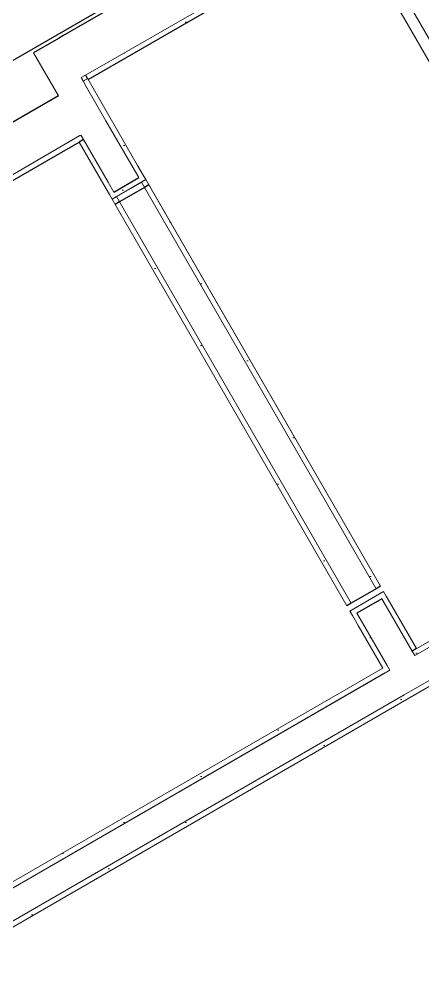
# Model space of a CAD drawing. Header units: inches. Extents: x -1094 to 3113, y -1192 to 2792.
# Drawn here: x 1124.7 to 1173.7, y 478.2 to 595.3 of the extents above; entities that cross this region are included whole.
import ezdxf

# ---------------------------------------------------------------- set-up
doc = ezdxf.new("R2010")
doc.units = ezdxf.units.IN
doc.header["$MEASUREMENT"] = 0
doc.linetypes.add('Wipeout_Contour', pattern=[39.370079, 0, -39.370079])
for name, color, linetype in [('A - WALLS - EXTERIOR.3D', 7, 'Continuous'), ('New_A - WALLS - INTERIOR.3D', 7, 'Continuous'), ('New_Cut Fills', 7, 'Continuous'), ('New_Windows', 7, 'Continuous')]:
    doc.layers.add(name, color=color, linetype=linetype)
for name, color, linetype, lineweight in [('A - WALLS - EXTERIOR.3D_Pen_No__121', 7, 'Continuous', 25), ('New_A - WALLS - INTERIOR.3D_Pen_No__143', 7, 'Continuous', 18), ('New_A - WALLS - INTERIOR.3D_Pen_No__144', 7, 'Continuous', 25), ('New_Cut Fills_Pen_No__131', 8, 'Continuous', 9), ('New_Skin Separator Lines_Pen_No__143', 7, 'Continuous', 18), ('New_Skin Separator Lines_Pen_No__144', 7, 'Continuous', 25), ('New_Skin Separator Lines_Pen_No__2', 7, 'Continuous', 9), ('New_Windows_Pen_No__144', 7, 'Continuous', 25), ('New_Windows_Pen_No__2', 7, 'Continuous', 9), ('New_Windows_Pen_No__3', 7, 'Continuous', 18), ('New_Windows_Pen_No__8', 7, 'Continuous', 18)]:
    doc.layers.add(name, color=color, linetype=linetype, lineweight=lineweight)
pattern_1 = [(45, (0, 0), (-1.8707707, 1.8707707), [0, -2.645669])]

# ---------------------------------------------------------------- blocks, each defined once
blk = doc.blocks.new('Wall_14', base_point=(913.61, 474.25))
at = {"layer": 'A - WALLS - EXTERIOR.3D_Pen_No__121', "color": 7, "linetype": 'Continuous', "lineweight": 25, "flags": 128}
blk.add_lwpolyline([(1120.3, 588.25), (1161.76, 612.18)], dxfattribs=at)
blk = doc.blocks.new('W Awning 1 26[14]')
at = {"layer": 'New_Windows_Pen_No__144', "color": 7, "linetype": 'Continuous', "lineweight": 25}
for p, q in [((1168.83, 609.19), (1168.4, 608.94)), ((1168.4, 608.94), (1166.01, 607.57)), ((1164.82, 606.88), (1165.14, 606.34)), ((1166.33, 607.03), (1165.14, 606.34)), ((1208.9, 538.79), (1206.51, 537.42)), ((1209.33, 539.04), (1208.9, 538.79)), ((1206.2, 537.96), (1205.01, 537.27)), ((1205.32, 536.73), (1205.01, 537.27))]:
    blk.add_line(p, q, dxfattribs=at)
at = {"layer": 'New_Windows_Pen_No__2', "color": 7, "linetype": 'Continuous', "lineweight": 9}
for p, q in [((1169.26, 609.44), (1209.76, 539.29)), ((1165.14, 606.34), (1205.01, 537.27))]:
    blk.add_line(p, q, dxfattribs=at)
at = {"layer": 'New_Windows_Pen_No__3', "color": 7, "linetype": 'Continuous', "lineweight": 18}
for p, q in [((1166.01, 607.57), (1168.83, 609.19)), ((1168.83, 609.19), (1169.08, 608.76)), ((1166.26, 607.13), (1169.08, 608.76)), ((1169.08, 608.76), (1166.26, 607.13)), ((1169.2, 608.54), (1167.91, 607.79)), ((1167.91, 607.79), (1169.2, 608.54)), ((1169.08, 608.76), (1169.2, 608.54)), ((1169.2, 608.54), (1189.08, 574.12)), ((1169.2, 608.54), (1170.27, 606.7)), ((1166.26, 607.13), (1166.01, 607.57)), ((1167.45, 605.08), (1166.26, 607.13)), ((1167.91, 607.79), (1168.97, 605.95)), ((1168.97, 605.95), (1167.91, 607.79)), ((1170.27, 606.7), (1168.97, 605.95)), ((1170.27, 606.7), (1207.89, 541.53)), ((1168.97, 605.95), (1167.45, 605.08)), ((1206.59, 540.78), (1168.97, 605.95)), ((1186.26, 572.49), (1167.45, 605.08)), ((1189.08, 574.12), (1208.95, 539.69)), ((1205.08, 539.91), (1186.26, 572.49)), ((1206.59, 540.78), (1207.89, 541.53)), ((1207.89, 541.53), (1208.95, 539.69)), ((1205.08, 539.91), (1206.59, 540.78)), ((1206.59, 540.78), (1207.66, 538.94)), ((1207.66, 538.94), (1206.59, 540.78)), ((1206.26, 537.85), (1205.08, 539.91)), ((1209.08, 539.48), (1206.26, 537.85)), ((1206.26, 537.85), (1209.08, 539.48)), ((1209.33, 539.04), (1206.51, 537.42)), ((1207.66, 538.94), (1208.95, 539.69)), ((1208.95, 539.69), (1207.66, 538.94)), ((1208.95, 539.69), (1209.08, 539.48)), ((1209.08, 539.48), (1209.33, 539.04)), ((1206.51, 537.42), (1206.26, 537.85))]:
    blk.add_line(p, q, dxfattribs=at)
at = {"layer": 'New_Windows_Pen_No__8', "color": 7, "linetype": 'Continuous', "lineweight": 18}
blk.add_line((1169.62, 606.33), (1207.24, 541.16), dxfattribs=at)
blk = doc.blocks.new('Wall_15', base_point=(1163.45, 618.5))
at = {"layer": 'New_Windows', "color": 7, "linetype": 'Continuous', "lineweight": 18}
blk.add_blockref('W Awning 1 26[14]', (0, 0), dxfattribs=at)
blk = doc.blocks.new('Wall_86', base_point=(1211.08, 536.01))
at = {"color": 254, "linetype": 'Wipeout_Contour', "lineweight": 0, "ltscale": 5279.689951}
blk.add_wipeout([(1205.32, 536.73), (1207.07, 533.7), (1207.62, 534.01), (1205.87, 537.04)], dxfattribs=at).dxf.layer = 'New_Cut Fills'
at = {"color": 254, "linetype": 'Wipeout_Contour', "lineweight": 0, "ltscale": 3631.849604}
blk.add_wipeout([(1111.81, 478.7), (1111.9, 478.54), (1112.04, 478.83)], dxfattribs=at).dxf.layer = 'New_Cut Fills'
at = {"layer": 'New_Cut Fills_Pen_No__131', "linetype": 'Continuous', "lineweight": 9}
h = blk.add_hatch(dxfattribs=at)
h.set_pattern_fill('Gypsum_Board', color=8, style=0, pattern_type=2)
h.set_pattern_definition(pattern_1)
h.paths.add_polyline_path([(1111.81, 478.7), (1111.9, 478.54), (1112.04, 478.83)])
at = {"color": 254, "linetype": 'Wipeout_Contour', "lineweight": 0, "ltscale": 6271.743072}
blk.add_wipeout([(1112.12, 478.16), (1207.39, 533.16), (1207.07, 533.7), (1112.04, 478.83), (1111.9, 478.54)], dxfattribs=at).dxf.layer = 'New_Cut Fills'
at = {"layer": 'New_Cut Fills_Pen_No__131', "linetype": 'Continuous', "lineweight": 9}
h = blk.add_hatch(dxfattribs=at)
h.set_pattern_fill('Gypsum_Board', color=8, style=0, pattern_type=2)
h.set_pattern_definition(pattern_1)
h.paths.add_polyline_path([(1112.12, 478.16), (1207.39, 533.16), (1207.07, 533.7), (1112.04, 478.83), (1111.9, 478.54)])
at = {"layer": 'New_Skin Separator Lines_Pen_No__2', "color": 7, "linetype": 'Continuous', "lineweight": 9}
blk.add_line((1111.81, 478.7), (1112.04, 478.83), dxfattribs=at)
at = {"color": 254, "linetype": 'Wipeout_Contour', "lineweight": 0, "ltscale": 5202.748542}
blk.add_wipeout([(1172.74, 517.92), (1205.32, 536.73), (1205.01, 537.27), (1172.43, 518.46)], dxfattribs=at).dxf.layer = 'New_Cut Fills'
at = {"color": 254, "linetype": 'Wipeout_Contour', "lineweight": 0, "ltscale": 4988.024583}
blk.add_wipeout([(1168.85, 516.4), (1115.05, 485.34), (1115.37, 484.79), (1169.17, 515.86)], dxfattribs=at).dxf.layer = 'New_Cut Fills'
at = {"layer": 'New_Cut Fills_Pen_No__131', "linetype": 'Continuous', "lineweight": 9}
h = blk.add_hatch(dxfattribs=at)
h.set_pattern_fill('Gypsum_Board', color=8, style=0, pattern_type=2)
h.set_pattern_definition(pattern_1)
h.paths.add_polyline_path([(1172.74, 517.92), (1205.32, 536.73), (1205.01, 537.27), (1172.43, 518.46)])
h = blk.add_hatch(dxfattribs=at)
h.set_pattern_fill('Gypsum_Board', color=8, style=0, pattern_type=2)
h.set_pattern_definition(pattern_1)
h.paths.add_polyline_path([(1168.85, 516.4), (1115.05, 485.34), (1115.37, 484.79), (1169.17, 515.86)])
at = {"color": 254, "linetype": 'Wipeout_Contour', "lineweight": 0, "ltscale": 5112.758574}
blk.add_wipeout([(1169.4, 516.71), (1168.85, 516.4), (1169.17, 515.86), (1169.71, 516.17)], dxfattribs=at).dxf.layer = 'New_Cut Fills'
at = {"layer": 'New_Cut Fills_Pen_No__131', "linetype": 'Continuous', "lineweight": 9}
h = blk.add_hatch(dxfattribs=at)
h.set_pattern_fill('Gypsum_Board', color=8, style=0, pattern_type=2)
h.set_pattern_definition(pattern_1)
h.paths.add_polyline_path([(1169.4, 516.71), (1168.85, 516.4), (1169.17, 515.86), (1169.71, 516.17)])
at = {"color": 254, "linetype": 'Wipeout_Contour', "lineweight": 0, "ltscale": 4988.944692}
blk.add_wipeout([(1169.71, 516.17), (1114.82, 484.48), (1116.57, 481.45), (1171.46, 513.14)], dxfattribs=at).dxf.layer = 'New_Cut Fills'
at = {"layer": 'New_A - WALLS - INTERIOR.3D_Pen_No__143', "color": 7, "linetype": 'Continuous', "lineweight": 18, "flags": 128}
blk.add_lwpolyline([(1168.85, 516.4), (1115.05, 485.34)], dxfattribs=at)
at = {"layer": 'New_Skin Separator Lines_Pen_No__2', "color": 7, "linetype": 'Continuous', "lineweight": 9}
for p, q in [((1114.82, 484.48), (1115.37, 484.79)), ((1112.04, 478.83), (1116.57, 481.45))]:
    blk.add_line(p, q, dxfattribs=at)
at = {"color": 254, "linetype": 'Wipeout_Contour', "lineweight": 0, "ltscale": 5121.856979}
blk.add_wipeout([(1172.74, 517.92), (1169.71, 516.17), (1171.46, 513.14), (1174.49, 514.89)], dxfattribs=at).dxf.layer = 'New_Cut Fills'
at = {"layer": 'New_Skin Separator Lines_Pen_No__2', "color": 7, "linetype": 'Continuous', "lineweight": 9}
for p, q in [((1169.4, 516.71), (1169.71, 516.17)), ((1169.71, 516.17), (1115.37, 484.79)), ((1116.57, 481.45), (1171.46, 513.14))]:
    blk.add_line(p, q, dxfattribs=at)
at = {"color": 254, "linetype": 'Wipeout_Contour', "lineweight": 0, "ltscale": 5203.629637}
blk.add_wipeout([(1174.49, 514.89), (1207.07, 533.7), (1205.32, 536.73), (1172.74, 517.92)], dxfattribs=at).dxf.layer = 'New_Cut Fills'
at = {"layer": 'New_A - WALLS - INTERIOR.3D_Pen_No__143', "color": 7, "linetype": 'Continuous', "lineweight": 18, "flags": 128}
for points in [[(1205.01, 537.27), (1172.43, 518.46)], [(1112.12, 478.16), (1207.39, 533.16)]]:
    blk.add_lwpolyline(points, dxfattribs=at)
at = {"layer": 'New_Skin Separator Lines_Pen_No__2', "color": 7, "linetype": 'Continuous', "lineweight": 9}
for p, q in [((1205.32, 536.73), (1172.74, 517.92)), ((1174.49, 514.89), (1207.07, 533.7)), ((1172.74, 517.92), (1172.43, 518.46)), ((1171.46, 513.14), (1174.49, 514.89))]:
    blk.add_line(p, q, dxfattribs=at)
blk = doc.blocks.new('Wall_87', base_point=(1168.77, 609.3))
at = {"color": 254, "linetype": 'Wipeout_Contour', "lineweight": 0, "ltscale": 5254.524721}
blk.add_wipeout([(1162.01, 611.75), (1164.76, 606.99), (1165.3, 607.3), (1162.55, 612.06)], dxfattribs=at).dxf.layer = 'New_Cut Fills'
at = {"color": 254, "linetype": 'Wipeout_Contour', "lineweight": 0, "ltscale": 5104.155833}
blk.add_wipeout([(1129.43, 592.94), (1132.18, 588.18), (1132.72, 588.49), (1129.97, 593.25)], dxfattribs=at).dxf.layer = 'New_Cut Fills'
at = {"color": 254, "linetype": 'Wipeout_Contour', "lineweight": 0, "ltscale": 5179.854359}
blk.add_wipeout([(1133.03, 587.95), (1165.07, 606.45), (1164.76, 606.99), (1132.72, 588.49)], dxfattribs=at).dxf.layer = 'New_Cut Fills'
at = {"layer": 'New_Cut Fills_Pen_No__131', "linetype": 'Continuous', "lineweight": 9}
h = blk.add_hatch(dxfattribs=at)
h.set_pattern_fill('Gypsum_Board', color=8, style=0, pattern_type=2)
h.set_pattern_definition(pattern_1)
h.paths.add_polyline_path([(1133.03, 587.95), (1165.07, 606.45), (1164.76, 606.99), (1132.72, 588.49)])
at = {"color": 254, "linetype": 'Wipeout_Contour', "lineweight": 0, "ltscale": 5179.33658}
blk.add_wipeout([(1132.72, 588.49), (1164.76, 606.99), (1162.01, 611.75), (1129.97, 593.25)], dxfattribs=at).dxf.layer = 'New_Cut Fills'
at = {"layer": 'New_A - WALLS - INTERIOR.3D_Pen_No__144', "color": 7, "linetype": 'Continuous', "lineweight": 25, "flags": 128}
for points in [[(1162.01, 611.75), (1129.97, 593.25)], [(1133.03, 587.95), (1165.07, 606.45)], [(1133.03, 587.95), (1132.72, 588.49)]]:
    blk.add_lwpolyline(points, dxfattribs=at)
at = {"layer": 'New_Skin Separator Lines_Pen_No__144', "color": 7, "linetype": 'Continuous', "lineweight": 25}
for p, q in [((1162.55, 612.06), (1162.01, 611.75)), ((1129.97, 593.25), (1129.43, 592.94))]:
    blk.add_line(p, q, dxfattribs=at)
at = {"layer": 'New_Skin Separator Lines_Pen_No__2', "color": 7, "linetype": 'Continuous', "lineweight": 9}
for p, q in [((1132.72, 588.49), (1164.76, 606.99)), ((1164.76, 606.99), (1165.3, 607.3)), ((1132.18, 588.18), (1132.72, 588.49))]:
    blk.add_line(p, q, dxfattribs=at)
blk = doc.blocks.new('Wall_127', base_point=(1164.48, 523.98))
at = {"color": 254, "linetype": 'Wipeout_Contour', "lineweight": 0, "ltscale": 5116.482344}
blk.add_wipeout([(1168.59, 526.35), (1140.05, 575.79), (1139.51, 575.48), (1168.05, 526.04)], dxfattribs=at).dxf.layer = 'New_Cut Fills'
at = {"layer": 'New_Cut Fills_Pen_No__131', "linetype": 'Continuous', "lineweight": 9}
h = blk.add_hatch(dxfattribs=at)
h.set_pattern_fill('Gypsum_Board', color=8, style=0, pattern_type=2)
h.set_pattern_definition(pattern_1)
h.paths.add_polyline_path([(1168.59, 526.35), (1140.05, 575.79), (1139.51, 575.48), (1168.05, 526.04)])
at = {"color": 254, "linetype": 'Wipeout_Contour', "lineweight": 0, "ltscale": 5100.036984}
blk.add_wipeout([(1135.94, 573.42), (1164.48, 523.98), (1165.02, 524.29), (1136.48, 573.73)], dxfattribs=at).dxf.layer = 'New_Cut Fills'
at = {"layer": 'New_Cut Fills_Pen_No__131', "linetype": 'Continuous', "lineweight": 9}
h = blk.add_hatch(dxfattribs=at)
h.set_pattern_fill('Gypsum_Board', color=8, style=0, pattern_type=2)
h.set_pattern_definition(pattern_1)
h.paths.add_polyline_path([(1135.94, 573.42), (1164.48, 523.98), (1165.02, 524.29), (1136.48, 573.73)])
at = {"color": 254, "linetype": 'Wipeout_Contour', "lineweight": 0, "ltscale": 5108.257134}
blk.add_wipeout([(1168.05, 526.04), (1139.51, 575.48), (1136.48, 573.73), (1165.02, 524.29)], dxfattribs=at).dxf.layer = 'New_Cut Fills'
at = {"layer": 'New_A - WALLS - INTERIOR.3D_Pen_No__143', "color": 7, "linetype": 'Continuous', "lineweight": 18, "flags": 128}
for points in [[(1168.59, 526.35), (1140.05, 575.79)], [(1135.94, 573.42), (1164.48, 523.98)]]:
    blk.add_lwpolyline(points, dxfattribs=at)
at = {"layer": 'New_A - WALLS - INTERIOR.3D_Pen_No__144', "color": 7, "linetype": 'Continuous', "lineweight": 25, "flags": 128}
for points in [[(1139.51, 575.48), (1136.48, 573.73)], [(1140.05, 575.79), (1139.51, 575.48)], [(1136.48, 573.73), (1135.94, 573.42)], [(1168.05, 526.04), (1165.02, 524.29)], [(1168.59, 526.35), (1168.05, 526.04)], [(1165.02, 524.29), (1164.48, 523.98)]]:
    blk.add_lwpolyline(points, dxfattribs=at)
at = {"layer": 'New_Skin Separator Lines_Pen_No__2', "color": 7, "linetype": 'Continuous', "lineweight": 9}
for p, q in [((1168.05, 526.04), (1139.51, 575.48)), ((1136.48, 573.73), (1165.02, 524.29))]:
    blk.add_line(p, q, dxfattribs=at)
blk = doc.blocks.new('Wall_128', base_point=(1135.2, 582.95))
at = {"color": 254, "linetype": 'Wipeout_Contour', "lineweight": 0, "ltscale": 5104.669355}
blk.add_wipeout([(1132.18, 588.18), (1132.45, 587.71), (1132.99, 588.02), (1132.72, 588.49)], dxfattribs=at).dxf.layer = 'New_Cut Fills'
at = {"layer": 'New_Cut Fills_Pen_No__131', "linetype": 'Continuous', "lineweight": 9}
h = blk.add_hatch(dxfattribs=at)
h.set_pattern_fill('Gypsum_Board', color=8, style=0, pattern_type=2)
h.set_pattern_definition(pattern_1)
h.paths.add_polyline_path([(1132.18, 588.18), (1132.45, 587.71), (1132.99, 588.02), (1132.72, 588.49)])
at = {"color": 254, "linetype": 'Wipeout_Contour', "lineweight": 0, "ltscale": 5096.427698}
blk.add_wipeout([(1129.15, 586.43), (1129.41, 585.96), (1132.45, 587.71), (1132.18, 588.18)], dxfattribs=at).dxf.layer = 'New_Cut Fills'
at = {"color": 254, "linetype": 'Wipeout_Contour', "lineweight": 0, "ltscale": 5095.911861}
blk.add_wipeout([(1126.4, 591.19), (1129.15, 586.43), (1132.18, 588.18), (1129.43, 592.94)], dxfattribs=at).dxf.layer = 'New_Cut Fills'
at = {"layer": 'New_A - WALLS - INTERIOR.3D_Pen_No__143', "color": 7, "linetype": 'Continuous', "lineweight": 18, "flags": 128}
for points in [[(1126.4, 591.19), (1129.41, 585.96)], [(1132.99, 588.02), (1132.72, 588.49)]]:
    blk.add_lwpolyline(points, dxfattribs=at)
at = {"layer": 'New_A - WALLS - INTERIOR.3D_Pen_No__144', "color": 7, "linetype": 'Continuous', "lineweight": 25, "flags": 128}
for points in [[(1129.43, 592.94), (1126.4, 591.19)], [(1129.97, 593.25), (1129.43, 592.94)], [(1132.99, 588.02), (1132.45, 587.71)]]:
    blk.add_lwpolyline(points, dxfattribs=at)
at = {"layer": 'New_Skin Separator Lines_Pen_No__144', "color": 7, "linetype": 'Continuous', "lineweight": 25}
blk.add_line((1129.97, 593.25), (1129.43, 592.94), dxfattribs=at)
at = {"layer": 'New_Skin Separator Lines_Pen_No__2', "color": 7, "linetype": 'Continuous', "lineweight": 9}
for p, q in [((1132.18, 588.18), (1132.72, 588.49)), ((1132.45, 587.71), (1132.18, 588.18))]:
    blk.add_line(p, q, dxfattribs=at)
blk = doc.blocks.new('Wall_129', base_point=(1135.2, 582.95))
at = {"color": 254, "linetype": 'Wipeout_Contour', "lineweight": 0, "ltscale": 5090.284599}
blk.add_wipeout([(1132.04, 581.13), (1131.94, 580.34), (1132.48, 580.66), (1132.16, 581.2)], dxfattribs=at).dxf.layer = 'New_Cut Fills'
at = {"layer": 'New_Cut Fills_Pen_No__131', "linetype": 'Continuous', "lineweight": 9}
h = blk.add_hatch(dxfattribs=at)
h.set_pattern_fill('Gypsum_Board', color=8, style=0, pattern_type=2)
h.set_pattern_definition(pattern_1)
h.paths.add_polyline_path([(1132.04, 581.13), (1131.94, 580.34), (1132.48, 580.66), (1132.16, 581.2)])
at = {"color": 254, "linetype": 'Wipeout_Contour', "lineweight": 0, "ltscale": 3817.871495}
blk.add_wipeout([(1132.16, 581.2), (1132.07, 581.35), (1132.04, 581.13)], dxfattribs=at).dxf.layer = 'New_Cut Fills'
at = {"color": 254, "linetype": 'Wipeout_Contour', "lineweight": 0, "ltscale": 5097.614444}
blk.add_wipeout([(1135.2, 582.95), (1132.85, 587.01), (1132.07, 581.35), (1132.16, 581.2)], dxfattribs=at).dxf.layer = 'New_Cut Fills'
at = {"color": 254, "linetype": 'Wipeout_Contour', "lineweight": 0, "ltscale": 4964.473214}
blk.add_wipeout([(1078.13, 549.28), (1131.94, 580.34), (1132.04, 581.13), (1077.82, 549.82)], dxfattribs=at).dxf.layer = 'New_Cut Fills'
at = {"layer": 'New_Cut Fills_Pen_No__131', "linetype": 'Continuous', "lineweight": 9}
h = blk.add_hatch(dxfattribs=at)
h.set_pattern_fill('Gypsum_Board', color=8, style=0, pattern_type=2)
h.set_pattern_definition(pattern_1)
h.paths.add_polyline_path([(1078.13, 549.28), (1131.94, 580.34), (1132.04, 581.13), (1077.82, 549.82)])
at = {"color": 254, "linetype": 'Wipeout_Contour', "lineweight": 0, "ltscale": 6235.600905}
blk.add_wipeout([(1129.41, 585.96), (1074.53, 554.27), (1077.28, 549.51), (1132.04, 581.13), (1132.07, 581.35)], dxfattribs=at).dxf.layer = 'New_Cut Fills'
at = {"layer": 'New_A - WALLS - INTERIOR.3D_Pen_No__144', "color": 7, "linetype": 'Continuous', "lineweight": 25, "flags": 128}
blk.add_lwpolyline([(1078.13, 549.28), (1131.94, 580.34)], dxfattribs=at)
at = {"layer": 'New_Skin Separator Lines_Pen_No__143', "color": 7, "linetype": 'Continuous', "lineweight": 18}
blk.add_line((1077.82, 549.82), (1078.13, 549.28), dxfattribs=at)
at = {"layer": 'New_Skin Separator Lines_Pen_No__144', "color": 7, "linetype": 'Continuous', "lineweight": 25}
blk.add_line((1132.48, 580.66), (1131.94, 580.34), dxfattribs=at)
at = {"layer": 'New_Skin Separator Lines_Pen_No__2', "color": 7, "linetype": 'Continuous', "lineweight": 9}
blk.add_line((1077.82, 549.82), (1077.28, 549.51), dxfattribs=at)
at = {"color": 254, "linetype": 'Wipeout_Contour', "lineweight": 0, "ltscale": 5096.45995}
blk.add_wipeout([(1132.45, 587.71), (1129.41, 585.96), (1132.07, 581.35), (1132.85, 587.01)], dxfattribs=at).dxf.layer = 'New_Cut Fills'
at = {"layer": 'New_A - WALLS - INTERIOR.3D_Pen_No__144', "color": 7, "linetype": 'Continuous', "lineweight": 25, "flags": 128}
for points in [[(1132.99, 588.02), (1132.45, 587.71)], [(1129.41, 585.96), (1074.53, 554.27)]]:
    blk.add_lwpolyline(points, dxfattribs=at)
at = {"layer": 'New_Skin Separator Lines_Pen_No__2', "color": 7, "linetype": 'Continuous', "lineweight": 9}
for p, q in [((1132.45, 587.71), (1132.85, 587.01)), ((1135.2, 582.95), (1132.85, 587.01)), ((1077.82, 549.82), (1132.04, 581.13)), ((1132.16, 581.2), (1132.04, 581.13)), ((1132.48, 580.66), (1132.16, 581.2))]:
    blk.add_line(p, q, dxfattribs=at)
blk = doc.blocks.new('Wrapped End 26')
at = {"color": 254, "linetype": 'Wipeout_Contour', "lineweight": 0, "ltscale": 6.417941}
blk.add_wipeout([(0, -2), (0.62, -2), (0.62, -0.63), (0, -0.63)], dxfattribs=at).dxf.layer = 'New_Cut Fills'
at = {"layer": 'New_Cut Fills_Pen_No__131', "linetype": 'Continuous', "lineweight": 9}
h = blk.add_hatch(dxfattribs=at)
h.set_pattern_fill('Gypsum_Board', color=8, style=0, pattern_type=2)
h.set_pattern_definition(pattern_1)
h.paths.add_polyline_path([(0, -2), (0.62, -2), (0.62, -0.63), (0, -0.63)])
at = {"color": 254, "linetype": 'Wipeout_Contour', "lineweight": 0, "ltscale": 11.463993}
blk.add_wipeout([(0, -0.63), (4.75, -0.63), (4.75, 0), (0, 0)], dxfattribs=at).dxf.layer = 'New_Cut Fills'
at = {"layer": 'New_Cut Fills_Pen_No__131', "linetype": 'Continuous', "lineweight": 9}
h = blk.add_hatch(dxfattribs=at)
h.set_pattern_fill('Gypsum_Board', color=8, style=0, pattern_type=2)
h.set_pattern_definition(pattern_1)
h.paths.add_polyline_path([(0, -0.63), (4.75, -0.63), (4.75, 0), (0, 0)])
at = {"layer": 'New_A - WALLS - INTERIOR.3D_Pen_No__143', "color": 7, "linetype": 'Continuous', "lineweight": 18}
for p, q in [((4.75, 0), (0, 0)), ((0, 0), (0, -0.63)), ((0, -0.63), (0, -2))]:
    blk.add_line(p, q, dxfattribs=at)
at = {"layer": 'New_Skin Separator Lines_Pen_No__2', "color": 7, "linetype": 'Continuous', "lineweight": 9}
blk.add_line((0.62, -0.63), (0.62, -2), dxfattribs=at)
at = {"color": 254, "linetype": 'Wipeout_Contour', "lineweight": 0, "ltscale": 18.921815}
blk.add_wipeout([(4.12, -2), (4.75, -2), (4.75, -0.63), (4.12, -0.63)], dxfattribs=at).dxf.layer = 'New_Cut Fills'
at = {"layer": 'New_Cut Fills_Pen_No__131', "linetype": 'Continuous', "lineweight": 9}
h = blk.add_hatch(dxfattribs=at)
h.set_pattern_fill('Gypsum_Board', color=8, style=0, pattern_type=2)
h.set_pattern_definition(pattern_1)
h.paths.add_polyline_path([(4.12, -2), (4.75, -2), (4.75, -0.63), (4.12, -0.63)])
at = {"layer": 'New_A - WALLS - INTERIOR.3D_Pen_No__143', "color": 7, "linetype": 'Continuous', "lineweight": 18}
for p, q in [((4.75, 0), (4.75, -0.63)), ((4.75, -0.63), (4.75, -2))]:
    blk.add_line(p, q, dxfattribs=at)
at = {"layer": 'New_Skin Separator Lines_Pen_No__144', "color": 7, "linetype": 'Continuous', "lineweight": 25}
blk.add_line((4.12, -0.63), (0.62, -0.63), dxfattribs=at)
at = {"layer": 'New_Skin Separator Lines_Pen_No__2', "color": 7, "linetype": 'Continuous', "lineweight": 9}
blk.add_line((4.12, -0.63), (4.12, -2), dxfattribs=at)
blk = doc.blocks.new('Wall_130', base_point=(1174.49, 514.89))
at = {"color": 254, "linetype": 'Wipeout_Contour', "lineweight": 0, "ltscale": 5120.960857}
blk.add_wipeout([(1172.43, 518.46), (1169.4, 516.71), (1169.71, 516.17), (1172.74, 517.92)], dxfattribs=at).dxf.layer = 'New_Cut Fills'
at = {"color": 254, "linetype": 'Wipeout_Contour', "lineweight": 0, "ltscale": 5127.772346}
blk.add_wipeout([(1169.97, 523.97), (1169.43, 523.66), (1172.43, 518.46), (1172.97, 518.77)], dxfattribs=at).dxf.layer = 'New_Cut Fills'
at = {"layer": 'New_Cut Fills_Pen_No__131', "linetype": 'Continuous', "lineweight": 9}
h = blk.add_hatch(dxfattribs=at)
h.set_pattern_fill('Gypsum_Board', color=8, style=0, pattern_type=2)
h.set_pattern_definition(pattern_1)
h.paths.add_polyline_path([(1169.97, 523.97), (1169.43, 523.66), (1172.43, 518.46), (1172.97, 518.77)])
at = {"color": 254, "linetype": 'Wipeout_Contour', "lineweight": 0, "ltscale": 5111.36336}
blk.add_wipeout([(1165.85, 521.59), (1168.85, 516.4), (1169.4, 516.71), (1166.4, 521.91)], dxfattribs=at).dxf.layer = 'New_Cut Fills'
at = {"layer": 'New_Cut Fills_Pen_No__131', "linetype": 'Continuous', "lineweight": 9}
h = blk.add_hatch(dxfattribs=at)
h.set_pattern_fill('Gypsum_Board', color=8, style=0, pattern_type=2)
h.set_pattern_definition(pattern_1)
h.paths.add_polyline_path([(1165.85, 521.59), (1168.85, 516.4), (1169.4, 516.71), (1166.4, 521.91)])
at = {"color": 254, "linetype": 'Wipeout_Contour', "lineweight": 0, "ltscale": 5119.285844}
blk.add_wipeout([(1165.71, 523.1), (1169.4, 516.71), (1172.43, 518.46), (1168.74, 524.85)], dxfattribs=at).dxf.layer = 'New_Cut Fills'
at = {"layer": 'New_A - WALLS - INTERIOR.3D_Pen_No__143', "color": 7, "linetype": 'Continuous', "lineweight": 18, "flags": 128}
for points in [[(1172.97, 518.77), (1169.97, 523.97)], [(1165.85, 521.59), (1168.85, 516.4)]]:
    blk.add_lwpolyline(points, dxfattribs=at)
at = {"layer": 'New_A - WALLS - INTERIOR.3D_Pen_No__144', "color": 7, "linetype": 'Continuous', "lineweight": 25, "flags": 128}
blk.add_lwpolyline([(1172.97, 518.77), (1172.43, 518.46)], dxfattribs=at)
at = {"layer": 'New_Skin Separator Lines_Pen_No__2', "color": 7, "linetype": 'Continuous', "lineweight": 9}
for p, q in [((1172.43, 518.46), (1169.43, 523.66)), ((1166.4, 521.91), (1169.4, 516.71)), ((1172.74, 517.92), (1172.43, 518.46)), ((1169.4, 516.71), (1169.71, 516.17))]:
    blk.add_line(p, q, dxfattribs=at)
at = {"layer": 'New_A - WALLS - INTERIOR.3D', "color": 7, "linetype": 'Continuous', "lineweight": 18, "zscale": 39.37007874015748, "rotation": 30.00000000000038}
blk.add_blockref('Wrapped End 26', (1164.85, 523.33), dxfattribs=at)
blk = doc.blocks.new('Wall_131', base_point=(1135.2, 582.95))
at = {"color": 254, "linetype": 'Wipeout_Contour', "lineweight": 0, "ltscale": 3828.132864}
blk.add_wipeout([(1132.99, 588.02), (1132.45, 587.71), (1132.85, 587.01)], dxfattribs=at).dxf.layer = 'New_Cut Fills'
at = {"layer": 'New_Cut Fills_Pen_No__131', "linetype": 'Continuous', "lineweight": 9}
h = blk.add_hatch(dxfattribs=at)
h.set_pattern_fill('Gypsum_Board', color=8, style=0, pattern_type=2)
h.set_pattern_definition(pattern_1)
h.paths.add_polyline_path([(1132.99, 588.02), (1132.45, 587.71), (1132.85, 587.01)])
at = {"color": 254, "linetype": 'Wipeout_Contour', "lineweight": 0, "ltscale": 5105.984347}
blk.add_wipeout([(1132.99, 588.02), (1132.85, 587.01), (1138.51, 577.21), (1139.05, 577.52)], dxfattribs=at).dxf.layer = 'New_Cut Fills'
at = {"layer": 'New_Cut Fills_Pen_No__131', "linetype": 'Continuous', "lineweight": 9}
h = blk.add_hatch(dxfattribs=at)
h.set_pattern_fill('Gypsum_Board', color=8, style=0, pattern_type=2)
h.set_pattern_definition(pattern_1)
h.paths.add_polyline_path([(1132.99, 588.02), (1132.85, 587.01), (1138.51, 577.21), (1139.05, 577.52)])
at = {"layer": 'New_Skin Separator Lines_Pen_No__2', "color": 7, "linetype": 'Continuous', "lineweight": 9}
blk.add_line((1132.45, 587.71), (1132.85, 587.01), dxfattribs=at)
at = {"color": 254, "linetype": 'Wipeout_Contour', "lineweight": 0, "ltscale": 5090.020929}
blk.add_wipeout([(1132.48, 580.66), (1131.94, 580.34), (1134.94, 575.15), (1135.48, 575.46)], dxfattribs=at).dxf.layer = 'New_Cut Fills'
at = {"layer": 'New_Cut Fills_Pen_No__131', "linetype": 'Continuous', "lineweight": 9}
h = blk.add_hatch(dxfattribs=at)
h.set_pattern_fill('Gypsum_Board', color=8, style=0, pattern_type=2)
h.set_pattern_definition(pattern_1)
h.paths.add_polyline_path([(1132.48, 580.66), (1131.94, 580.34), (1134.94, 575.15), (1135.48, 575.46)])
at = {"color": 254, "linetype": 'Wipeout_Contour', "lineweight": 0, "ltscale": 5098.347288}
blk.add_wipeout([(1135.2, 582.95), (1132.16, 581.2), (1136.16, 574.27), (1139.2, 576.02)], dxfattribs=at).dxf.layer = 'New_Cut Fills'
at = {"layer": 'New_A - WALLS - INTERIOR.3D_Pen_No__143', "color": 7, "linetype": 'Continuous', "lineweight": 18, "flags": 128}
for points in [[(1139.05, 577.52), (1132.99, 588.02)], [(1131.94, 580.34), (1134.94, 575.15)]]:
    blk.add_lwpolyline(points, dxfattribs=at)
at = {"layer": 'New_Skin Separator Lines_Pen_No__144', "color": 7, "linetype": 'Continuous', "lineweight": 25}
blk.add_line((1132.48, 580.66), (1131.94, 580.34), dxfattribs=at)
at = {"layer": 'New_Skin Separator Lines_Pen_No__2', "color": 7, "linetype": 'Continuous', "lineweight": 9}
for p, q in [((1135.2, 582.95), (1132.85, 587.01)), ((1138.51, 577.21), (1135.2, 582.95)), ((1132.48, 580.66), (1132.16, 581.2)), ((1132.48, 580.66), (1135.48, 575.46))]:
    blk.add_line(p, q, dxfattribs=at)
at = {"layer": 'New_A - WALLS - INTERIOR.3D', "color": 7, "linetype": 'Continuous', "lineweight": 18, "zscale": 39.37007874015748, "rotation": 210.0000011989288}
blk.add_blockref('Wrapped End 26', (1140.05, 575.79), dxfattribs=at)
blk = doc.blocks.new('Wall_132', base_point=(1164.48, 523.98))
at = {"color": 254, "linetype": 'Wipeout_Contour', "lineweight": 0, "ltscale": 5116.56663}
blk.add_wipeout([(1168.59, 526.35), (1140.42, 575.14), (1139.88, 574.83), (1168.05, 526.04)], dxfattribs=at).dxf.layer = 'New_Cut Fills'
at = {"layer": 'New_Cut Fills_Pen_No__131', "linetype": 'Continuous', "lineweight": 9}
h = blk.add_hatch(dxfattribs=at)
h.set_pattern_fill('Gypsum_Board', color=8, style=0, pattern_type=2)
h.set_pattern_definition(pattern_1)
h.paths.add_polyline_path([(1168.59, 526.35), (1140.42, 575.14), (1139.88, 574.83), (1168.05, 526.04)])
at = {"color": 254, "linetype": 'Wipeout_Contour', "lineweight": 0, "ltscale": 5100.121542}
blk.add_wipeout([(1136.31, 572.77), (1164.48, 523.98), (1165.02, 524.29), (1136.85, 573.08)], dxfattribs=at).dxf.layer = 'New_Cut Fills'
at = {"layer": 'New_Cut Fills_Pen_No__131', "linetype": 'Continuous', "lineweight": 9}
h = blk.add_hatch(dxfattribs=at)
h.set_pattern_fill('Gypsum_Board', color=8, style=0, pattern_type=2)
h.set_pattern_definition(pattern_1)
h.paths.add_polyline_path([(1136.31, 572.77), (1164.48, 523.98), (1165.02, 524.29), (1136.85, 573.08)])
at = {"color": 254, "linetype": 'Wipeout_Contour', "lineweight": 0, "ltscale": 5108.341561}
blk.add_wipeout([(1168.05, 526.04), (1139.88, 574.83), (1136.85, 573.08), (1165.02, 524.29)], dxfattribs=at).dxf.layer = 'New_Cut Fills'
at = {"layer": 'New_A - WALLS - INTERIOR.3D_Pen_No__143', "color": 7, "linetype": 'Continuous', "lineweight": 18, "flags": 128}
for points in [[(1168.59, 526.35), (1140.42, 575.14)], [(1136.31, 572.77), (1164.48, 523.98)]]:
    blk.add_lwpolyline(points, dxfattribs=at)
at = {"layer": 'New_A - WALLS - INTERIOR.3D_Pen_No__144', "color": 7, "linetype": 'Continuous', "lineweight": 25, "flags": 128}
for points in [[(1140.42, 575.14), (1139.88, 574.83)], [(1139.88, 574.83), (1136.85, 573.08)], [(1136.85, 573.08), (1136.31, 572.77)], [(1168.05, 526.04), (1165.02, 524.29)], [(1168.59, 526.35), (1168.05, 526.04)], [(1165.02, 524.29), (1164.48, 523.98)]]:
    blk.add_lwpolyline(points, dxfattribs=at)
at = {"layer": 'New_Skin Separator Lines_Pen_No__2', "color": 7, "linetype": 'Continuous', "lineweight": 9}
for p, q in [((1168.05, 526.04), (1139.88, 574.83)), ((1136.85, 573.08), (1165.02, 524.29))]:
    blk.add_line(p, q, dxfattribs=at)

msp = doc.modelspace()

# ---------------------------------------------------------------- block references
at = {"layer": 'A - WALLS - EXTERIOR.3D', "color": 7, "lineweight": 18}
for name, p in [('Wall_14', (913.61, 474.25)), ('Wall_15', (1163.45, 618.5))]:
    msp.add_blockref(name, p, dxfattribs=at)

# ---------------------------------------------------------------- next in the draw order: block references
at = {"layer": 'New_A - WALLS - INTERIOR.3D', "color": 7, "lineweight": 35}
for name, p in [('Wall_87', (1168.77, 609.3)), ('Wall_86', (1211.08, 536.01))]:
    msp.add_blockref(name, p, dxfattribs=at)

# ---------------------------------------------------------------- next in the draw order: block references
for name, p in [('Wall_128', (1135.2, 582.95)), ('Wall_127', (1164.48, 523.98))]:
    msp.add_blockref(name, p, dxfattribs=at)

# ---------------------------------------------------------------- next in the draw order: block references
for name, p in [('Wall_129', (1135.2, 582.95)), ('Wall_130', (1174.49, 514.89))]:
    msp.add_blockref(name, p, dxfattribs=at)

# ---------------------------------------------------------------- next in the draw order: block references
msp.add_blockref('Wall_131', (1135.2, 582.95), dxfattribs=at)

# ---------------------------------------------------------------- next in the draw order: block references
msp.add_blockref('Wall_132', (1164.48, 523.98), dxfattribs=at)

doc.saveas('drawing.dxf')
